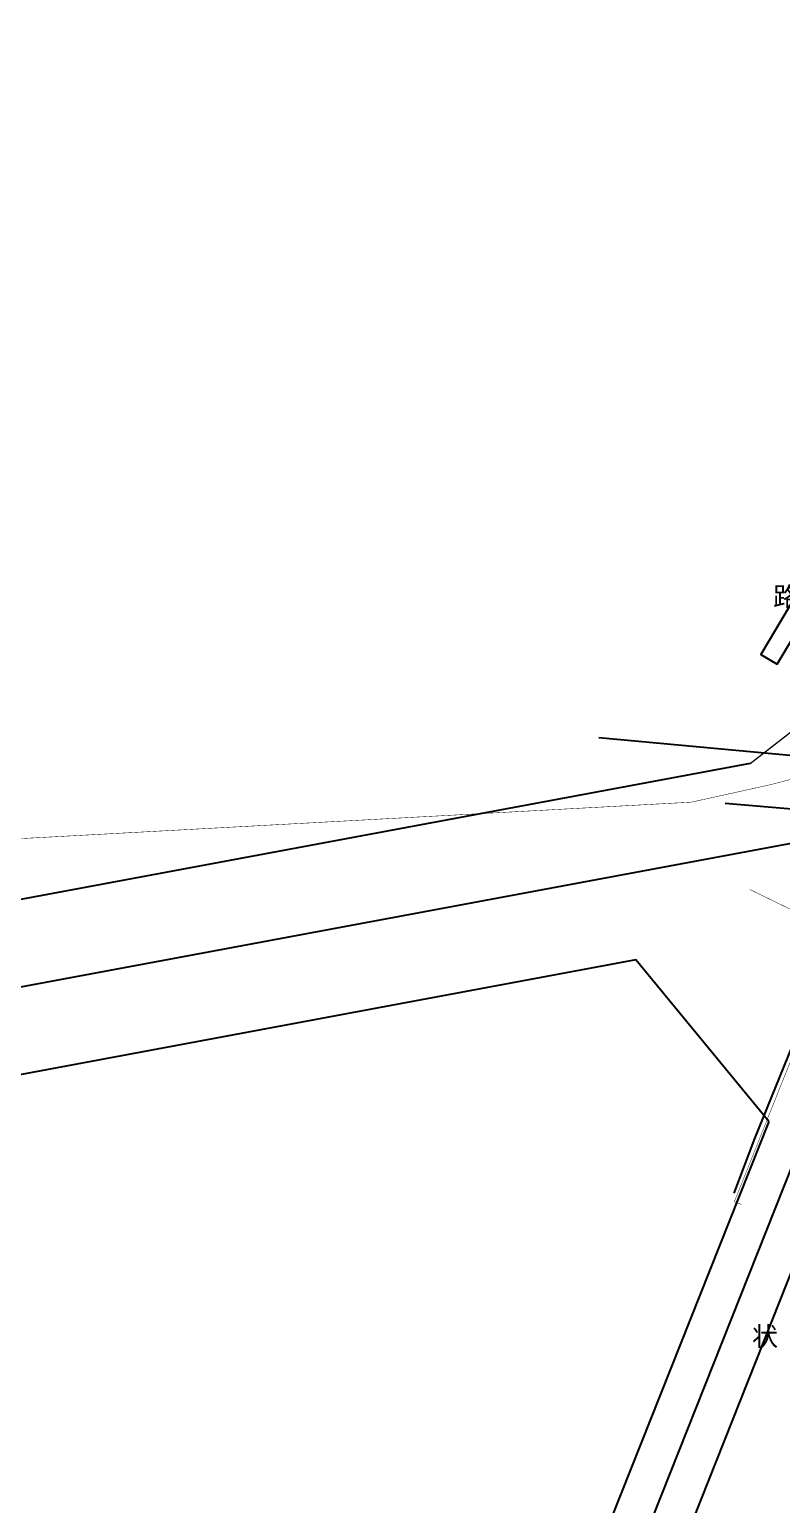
# Model space of a CAD drawing. Extents: x 529262 to 576451, y 2694391 to 2717535.
# Drawn here: x 563639.7 to 563797, y 2711268.4 to 2711577 of the extents above; entities that cross this region are included whole.
import ezdxf
from ezdxf.enums import TextEntityAlignment as Align
from ezdxf.xclip import XClip

# ---------------------------------------------------------------- set-up
doc = ezdxf.new("R2010")
doc.units = 0
doc.header["$XCLIPFRAME"] = 0
for name, color, linetype in [('DLSS', 4, 'Continuous'), ('DMTZ', 8, 'Continuous'), ('GXYZ', 8, 'Continuous'), ('JMD', 8, 'Continuous'), ('PP-COM', 7, 'Continuous'), ('RD-中线', 40, 'Continuous'), ('RD-红线', 7, 'Continuous'), ('RD-路名', 7, 'Continuous')]:
    doc.layers.add(name, color=color, linetype=linetype)
doc.styles.add('黑体', font='simhei.ttf')

# ---------------------------------------------------------------- blocks, each defined once
blk = doc.blocks.new('A$C19FD0107')
at = {"layer": 'RD-中线', "color": 8, "linetype": 'Continuous', "flags": 128}
for points in [[(-7169.8, 17021.55), (-7403.32, 16978.02, -0.166572), (-7472.6, 16985.57), (-7618.92, 17055.64, 0.028698), (-7639.19, 17063.96), (-7704.69, 17086.53, -0.008019), (-7728.81, 17095.28), (-7905.62, 17162.63, 0.0103), (-7936.66, 17173.72), (-8246.28, 17277.27, -0.020432), (-8284.46, 17291.8), (-8672.27, 17457.8, 0.178017), (-8851.47, 17467.15), (-8908.82, 17449.4, -0.125365), (-9059.2, 17441.75, -0.089276), (-9159.68, 17481.5, 0.27148), (-9422.56, 17487.97), (-9683.77, 17343.37, -0.201718)], [(-7393.3, 16445.91), (-7331.33, 16606.32, 0.001946), (-7330.5, 16608.5), (-7322.99, 16628.38, -0.001527), (-7322.34, 16630.1), (-7235.29, 16856.55), (-7172.96, 17013.59, -0.014267), (-7166.2, 17029.31), (-7165.18, 17031.49)]]:
    blk.add_lwpolyline(points, format="xyb", dxfattribs=at)
at = {"layer": 'RD-红线', "color": 8, "linetype": 'Continuous', "flags": 128}
for points in [[(-7207.55, 17032.82), (-7406.97, 16995.66, -0.167296), (-7464.89, 17001.84), (-7611.14, 17071.88, 0.028698), (-7633.32, 17080.98), (-7698.83, 17103.55, -0.008019), (-7722.41, 17112.1), (-7899.22, 17179.45, 0.0103), (-7930.95, 17190.79), (-8240.58, 17294.34, -0.020432), (-8277.38, 17308.35), (-8665.18, 17474.35, 0.178017), (-8856.8, 17484.35), (-8914.14, 17466.59, -0.125365), (-9055.65, 17459.4, -0.089276), (-9150.2, 17496.8, 0.27148), (-9431.28, 17503.72), (-9692.49, 17359.12, -0.201718)], [(-7203.65, 16957.95), (-7231.47, 16991.74), (-7399.71, 16960.39, -0.166011), (-7480.31, 16969.31), (-7626.69, 17039.41, 0.028698), (-7645.05, 17046.94), (-7710.56, 17069.51, -0.008019), (-7735.22, 17078.46), (-7912.03, 17145.81, 0.0103), (-7942.37, 17156.65), (-8251.99, 17260.2, -0.020432), (-8291.54, 17275.25), (-8679.35, 17441.26, 0.178017), (-8846.15, 17449.96), (-8903.49, 17432.2, -0.096592), (-9026.42, 17418.92, -0.096592)]]:
    blk.add_lwpolyline(points, format="xyb", dxfattribs=at)
at = {"layer": 'RD-红线', "color": 8, "linetype": 'Continuous', "lineweight": 5}
blk.add_lwpolyline([(-7207.55, 17032.82), (-7171.36, 17060.91, 0.24251)], format="xyb", dxfattribs=at)
at = {"layer": 'RD-红线', "color": 8, "linetype": 'Continuous'}
for points in [[(-7174.94, 16986.91), (-7227.83, 16853.63), (-7313.4, 16631.05)], [(-7203.65, 16957.95), (-7242.74, 16859.46), (-7325.37, 16644.5)]]:
    blk.add_lwpolyline(points, dxfattribs=at)

msp = doc.modelspace()

# ---------------------------------------------------------------- linework, layer by layer
at = {"layer": 'DLSS', "linetype": 'Continuous', "const_width": 0.1, "flags": 128}
for points in [[(563876.028, 2711521.486), (563839.516, 2711453.193), (563836.721, 2711447.607), (563836.417, 2711447.185), (563830.588, 2711440.046), (563821.426, 2711430.509), (563818.307, 2711427.91), (563813.569, 2711425.062), (563806.966, 2711422.185), (563794.742, 2711418.994), (563778.152, 2711415.331), (563616.401, 2711406.543)], [(563790.345, 2711397.093), (563810.181, 2711387.407), (563810.075, 2711386.345), (563803.904, 2711373.621)], [(563803.904, 2711373.621), (563792.272, 2711344.533), (563787.154, 2711331.732), (563788.618, 2711331.175)]]:
    msp.add_lwpolyline(points, dxfattribs=at)
at = {"layer": 'DMTZ', "linetype": 'Continuous', "lineweight": -2, "flags": 128}
msp.add_lwpolyline([(563787.122, 2711333.517), (563791.445, 2711344.975), (563800.25, 2711366.556), (563803.082, 2711373.025), (563804.207, 2711375.293), (563806.394, 2711379.967), (563809.019, 2711384.933), (563810.161, 2711387.053)], dxfattribs=at)
at = {"layer": 'GXYZ', "linetype": 'Continuous', "lineweight": -2}
for p, q in [((563813.903, 2711423.721), (563758.812, 2711428.818)), ((563864.998, 2711408.276), (563785.232, 2711415.055))]:
    msp.add_line(p, q, dxfattribs=at)
at = {"layer": 'JMD', "linetype": 'Continuous', "lineweight": -2, "elevation": 136.22, "flags": 128}
msp.add_lwpolyline([(563796.11, 2711444.181), (563803.598, 2711456.702), (563800.139, 2711458.782), (563792.697, 2711446.228)], close=True, dxfattribs=at)

# ---------------------------------------------------------------- block references
at = {"layer": 'PP-COM'}
ref = msp.add_blockref('A$C19FD0107', (570997.993, 2694390.603), dxfattribs=at)
XClip(ref).set_block_clipping_path([(-9366.4383134884, 14428.6043910822), (-3328.4480743363, 17452.7484863754)])

# ---------------------------------------------------------------- texts
at = {"layer": 'RD-路名', "color": 7, "linetype": 'Continuous', "style": '黑体'}
for s, p in [('路', (563797.994, 2711458.442)), ('状', (563793.576, 2711303.657))]:
    msp.add_text(s, height=4, dxfattribs=at).set_placement(p, align=Align.MIDDLE)

doc.saveas('drawing.dxf')
